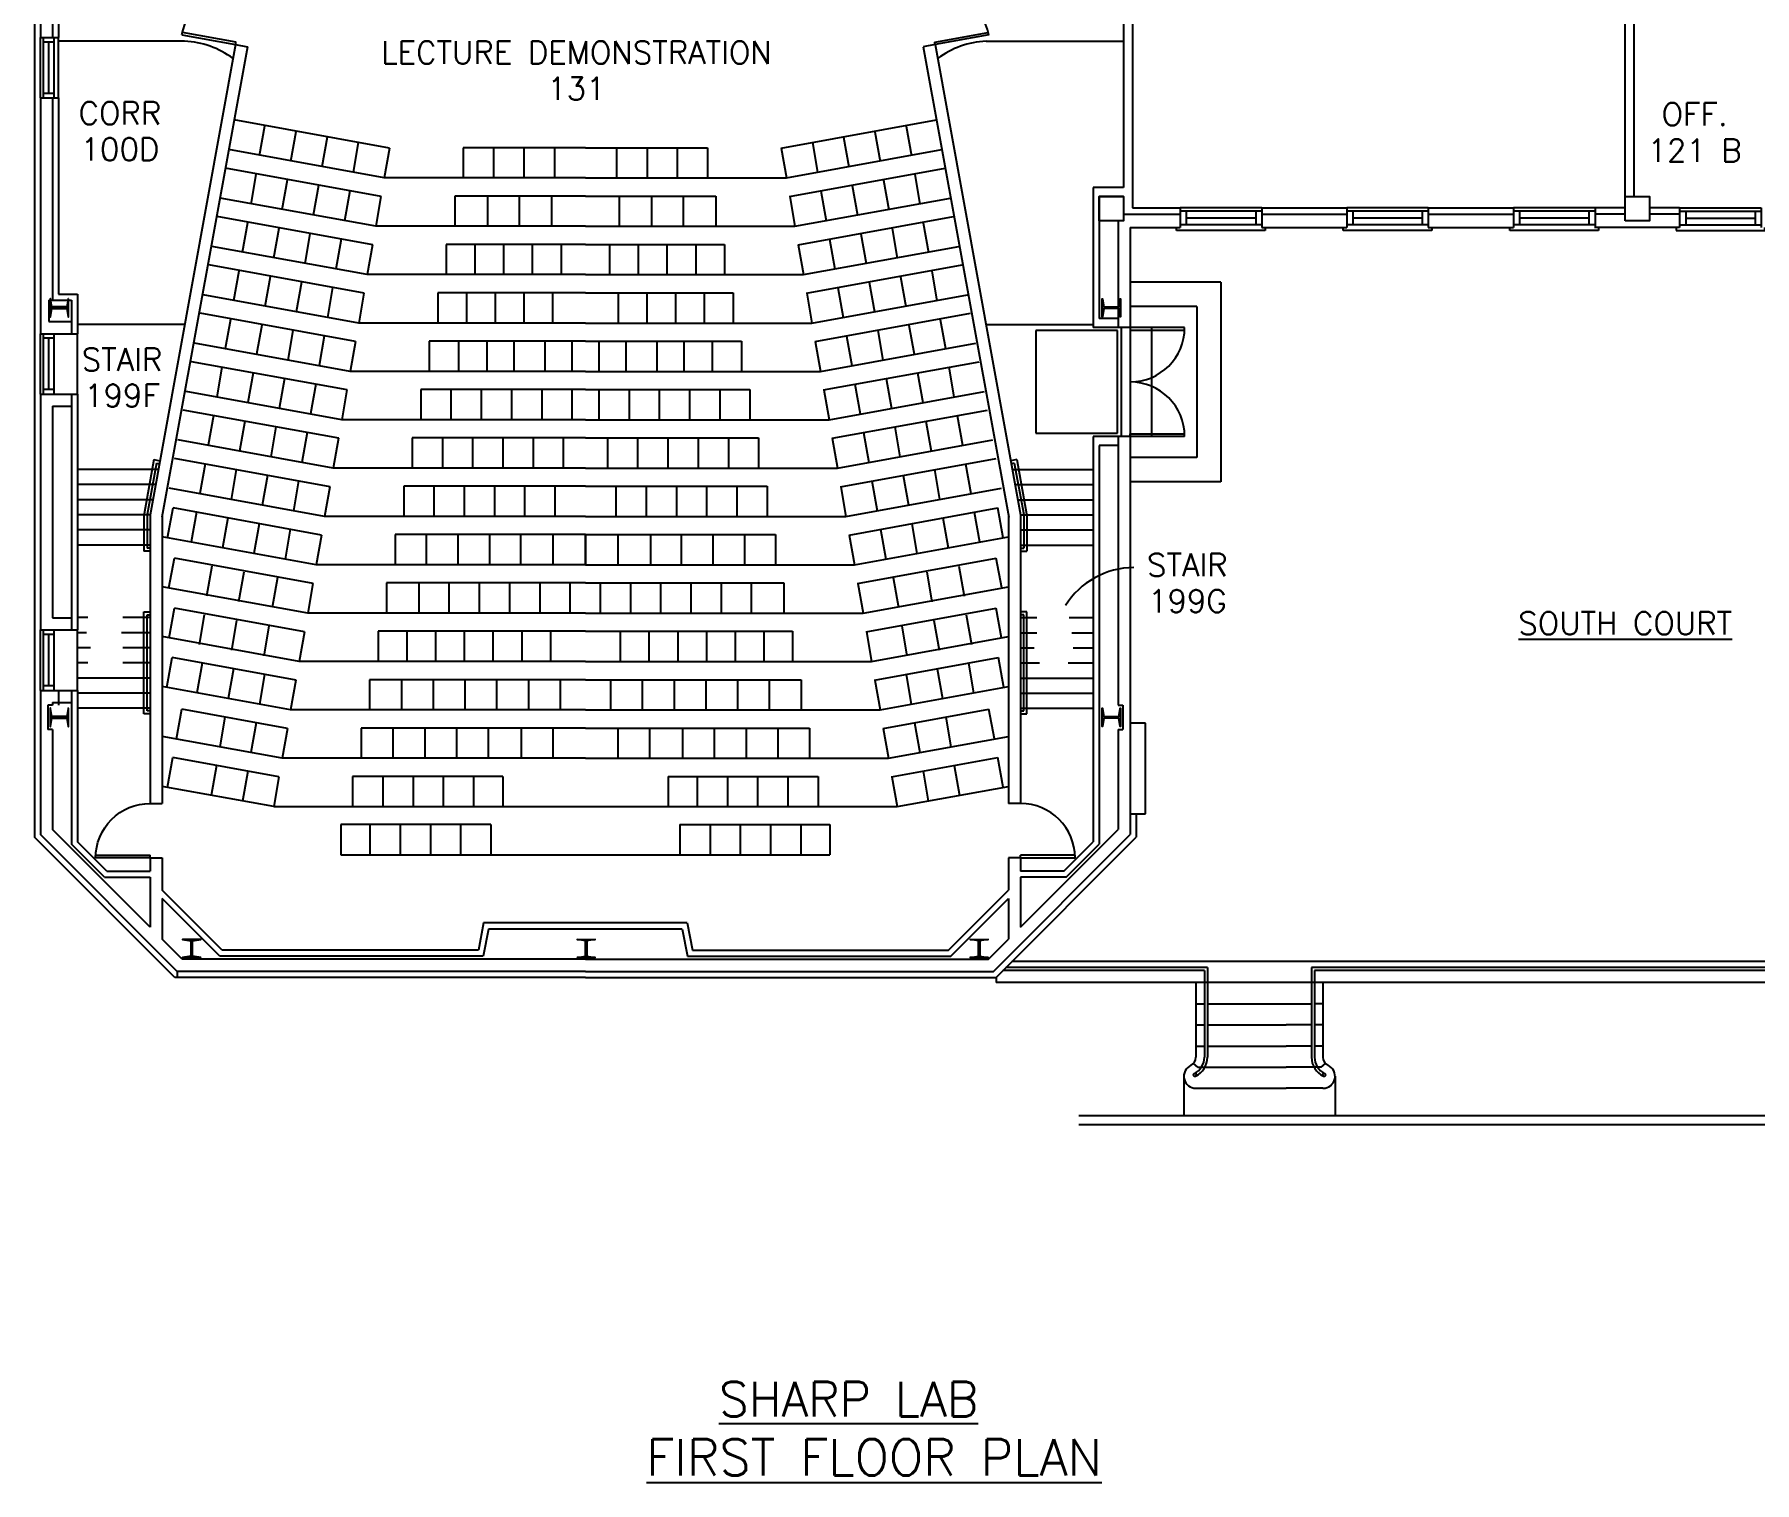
# Model space of a CAD drawing. Extents: x 375 to 2834, y 93 to 2665.
# Drawn here: x 493 to 1631, y 148 to 1106 of the extents above; entities that cross this region are included whole.
import ezdxf
from ezdxf.enums import TextEntityAlignment as Align

# ---------------------------------------------------------------- set-up
doc = ezdxf.new("R2010")
doc.units = 0
doc.header["$LTSCALE"] = 40
doc.header["$MEASUREMENT"] = 0
doc.layers.get('0').update_dxf_attribs({"linetype": 'CONTINUOUS'})
for name, color, linetype in [('A-AREA-IDEN', 3, 'CONTINUOUS'), ('A-DOOR', 7, 'CONTINUOUS'), ('A-FLOR-IDEN', 7, 'CONTINUOUS'), ('A-FLOR-STRS', 7, 'CONTINUOUS'), ('A-GLAZ', 2, 'CONTINUOUS'), ('A-STRS-RAIL', 7, 'CONTINUOUS'), ('A-WALL', 7, 'CONTINUOUS'), ('S-COLS', 3, 'CONTINUOUS')]:
    doc.layers.add(name, color=color, linetype=linetype)
doc.styles.add('SIMPLEX', font='simplex', dxfattribs={"height": 23})

# ---------------------------------------------------------------- blocks, each defined once
blk = doc.blocks.new('Q')
at = {"layer": 'A-STRS-RAIL', "style": 'SIMPLEX'}
for tag, p in [('ROOM', (2.01, 4.02)), ('NUMBER', (2.01, -15.09))]:
    blk.add_attdef(tag, text='', height=12, dxfattribs=at).set_placement(p, align=Align.CENTER)
blk = doc.blocks.new('AD05A', base_point=(203.035, 424.492))
for p, q in [((203.035, 424.492), (203.084, 424.492)), ((203.035, 424.492), (203.035, 423.492)), ((203.084, 423.493), (203.084, 424.492))]:
    blk.add_line(p, q)
blk.add_arc((203.035, 424.492), 1, 270, 0)
blk = doc.blocks.new('AD04A', base_point=(489.664, 570.31))
for p, q in [((488.664, 571.31), (488.664, 570.31)), ((488.713, 570.31), (488.713, 571.309)), ((490.616, 570.31), (490.616, 571.309)), ((490.664, 571.31), (490.664, 570.31)), ((488.664, 570.31), (488.713, 570.31)), ((490.664, 570.31), (490.616, 570.31))]:
    blk.add_line(p, q)
for centre, start, end in [((488.664, 570.31), 0, 90), ((490.664, 570.31), 90, 180)]:
    blk.add_arc(centre, 1, start, end)
blk = doc.blocks.new('WDO')
at = {"layer": 'A-GLAZ'}
for p, q in [((2681.4, 408.1), (2681.4, 462.1)), ((2683.6, 408.1), (2683.6, 462.1)), ((2683.6, 458.1), (2692.6, 458.1)), ((2688.1, 412.1), (2688.1, 458.1)), ((2692.6, 408.1), (2692.6, 462.1)), ((2696.3, 464.4), (2694.4, 464.4)), ((2696.3, 405.8), (2696.3, 464.4)), ((2683.6, 412.1), (2692.6, 412.1)), ((2694.4, 405.8), (2696.3, 405.8))]:
    blk.add_line(p, q, dxfattribs=at)
at = {"layer": 'A-WALL'}
for p, q in [((2681.4, 462.1), (2694.4, 462.1)), ((2681.4, 408.1), (2694.4, 408.1))]:
    blk.add_line(p, q, dxfattribs=at)

msp = doc.modelspace()

# ---------------------------------------------------------------- linework, layer by layer
at = {"layer": 'A-AREA-IDEN'}
msp.add_arc((1221.1, 699.3), 53.8, 90.2629, 147.8256, dxfattribs=at)
at = {"layer": 'A-DOOR'}
for p, q in [((1212.3, 911.9), (1212.3, 839.9)), ((1218.4, 911.9), (1218.4, 839.9)), ((1156, 910), (1156, 842)), ((1210, 910), (1156, 910)), ((1210, 842), (1210, 910)), ((1156, 842), (1210, 842))]:
    msp.add_line(p, q, dxfattribs=at)
at = {"layer": 'A-FLOR-STRS'}
for p, q in [((592.8, 1101.4), (509.4, 1101.4)), ((1123, 1101.4), (1213.9, 1101.4)), ((1278.4, 941.9), (1218.4, 941.9)), ((1278.4, 941.9), (1278.4, 809.9)), ((1262.4, 925.9), (1218.4, 925.9)), ((1262.4, 925.9), (1262.4, 825.9)), ((592.8, 914), (521.9, 914)), ((1123, 914), (1193.9, 914)), ((1232.4, 911.9), (1218.4, 911.9)), ((1232.4, 911.9), (1232.4, 839.9)), ((1232.4, 839.9), (1218.4, 839.9)), ((1262.4, 825.9), (1218.4, 825.9)), ((575.3, 818), (521.9, 818)), ((1140.4, 818), (1193.9, 818)), ((1278.4, 809.9), (1218.4, 809.9)), ((573.5, 808), (521.9, 808)), ((571.7, 798), (521.9, 798)), ((1142.3, 808), (1193.9, 808)), ((1144.1, 798), (1193.9, 798)), ((569.9, 788), (521.9, 788)), ((1145.9, 788), (1193.9, 788)), ((569.9, 778), (521.9, 778)), ((1145.9, 778), (1193.9, 778)), ((569.9, 768), (521.9, 768)), ((1145.9, 768), (1193.9, 768)), ((528.8, 720), (521.9, 720)), ((569.9, 720), (552, 720)), ((1145.9, 720), (1156.6, 720)), ((1178.1, 720), (1193.9, 720)), ((527.9, 710), (521.9, 710)), ((569.9, 710), (551.1, 710)), ((1145.9, 710), (1156.6, 710)), ((1179.8, 710), (1193.9, 710)), ((530.5, 700), (521.9, 700)), ((569.9, 700), (552, 700)), ((1145.9, 700), (1154.9, 700)), ((1180.7, 700), (1193.9, 700)), ((528.8, 690), (521.9, 690)), ((569.9, 690), (552, 690)), ((1145.9, 690), (1158.4, 690)), ((1177.3, 690), (1193.9, 690)), ((569.9, 680), (521.9, 680)), ((1145.9, 680), (1193.9, 680)), ((569.9, 670), (521.9, 670)), ((1145.9, 670), (1193.9, 670)), ((569.9, 660), (521.9, 660)), ((1145.9, 660), (1193.9, 660)), ((1261.9, 478.5), (1261.9, 429.1)), ((1345.9, 478.5), (1345.9, 429.1)), ((1261.9, 464.5), (1267.5, 464.5)), ((1345.9, 464.5), (1340.3, 464.5)), ((1261.9, 450.5), (1267.5, 450.5)), ((1345.9, 450.5), (1340.3, 450.5)), ((1261.9, 436.5), (1267.5, 436.5)), ((1269.5, 436.5), (1321.5, 436.5)), ((1338.3, 436.5), (1321.5, 436.5)), ((1345.9, 436.5), (1340.3, 436.5)), ((1263.1, 422.5), (1260.3, 425)), ((1263.1, 422.5), (1321.5, 422.5)), ((1263.1, 422.5), (1265.5, 422.5)), ((1344.7, 422.5), (1321.5, 422.5)), ((1344.7, 422.5), (1342.3, 422.5)), ((1344.7, 422.5), (1347.5, 425)), ((1261.9, 408.5), (1321.5, 408.5)), ((1345.9, 408.5), (1321.5, 408.5))]:
    msp.add_line(p, q, dxfattribs=at)
for centre, radius, start, end in [((590, 1042.7), 58.7, 53.6337, 87.2675), ((1125.8, 1042.7), 58.7, 92.7325, 126.3663), ((1261.9, 416.5), 8, 115.3769, 270), ((1255.9, 429.1), 6, 295.3769, 360), ((1351.9, 429.1), 6, 180, 244.6231), ((1345.9, 416.5), 8, 270, 64.6231)]:
    msp.add_arc(centre, radius, start, end, dxfattribs=at)
at = {"layer": 'A-GLAZ'}
for p, q in [((497.4, 1063.8), (497.4, 1103.8)), ((499.4, 1063.8), (499.4, 1103.8)), ((506.4, 1100.8), (499.4, 1100.8)), ((502.9, 1066.8), (502.9, 1100.8)), ((506.4, 1063.8), (506.4, 1103.8)), ((509.4, 1063.8), (509.4, 1103.8)), ((506.4, 1066.8), (499.4, 1066.8)), ((497.4, 867.8), (497.4, 907.8)), ((499.4, 867.8), (499.4, 907.8)), ((506.4, 904.8), (499.4, 904.8)), ((502.9, 870.8), (502.9, 904.8)), ((506.4, 867.8), (506.4, 907.8)), ((521.9, 867.8), (521.9, 907.8)), ((506.4, 870.8), (499.4, 870.8)), ((497.4, 671.8), (497.4, 711.8)), ((499.4, 671.8), (499.4, 711.8)), ((506.4, 708.8), (499.4, 708.8)), ((502.9, 674.8), (502.9, 708.8)), ((506.4, 671.8), (506.4, 711.8)), ((521.9, 671.8), (521.9, 711.8)), ((506.4, 674.8), (499.4, 674.8))]:
    msp.add_line(p, q, dxfattribs=at)
at = {"layer": 'A-STRS-RAIL'}
for p, q in [((572.5, 824.5), (566, 788.7)), ((574.1, 822.2), (567.9, 788.3)), ((572.5, 824.5), (576.4, 823.8)), ((574.1, 822.2), (576, 821.8)), ((1143.3, 824.5), (1139.4, 823.8)), ((1141.7, 822.2), (1139.7, 821.8)), ((1141.7, 822.2), (1147.9, 788.3)), ((1143.3, 824.5), (1149.8, 788.7)), ((565.9, 788), (565.9, 763.9)), ((567.9, 788), (567.9, 765.9)), ((1147.9, 788), (1147.9, 765.9)), ((1149.9, 788), (1149.9, 763.9)), ((569.9, 763.9), (565.9, 763.9)), ((569.9, 765.9), (567.9, 765.9)), ((1145.9, 765.9), (1147.9, 765.9)), ((1145.9, 763.9), (1149.9, 763.9)), ((565.9, 656.2), (565.9, 723.7)), ((565.9, 723.7), (569.9, 723.7)), ((565.9, 658.2), (565.9, 721.7)), ((567.9, 658.2), (567.9, 721.7)), ((567.9, 721.7), (569.9, 721.7)), ((1149.9, 723.7), (1145.9, 723.7)), ((1147.9, 721.7), (1145.9, 721.7)), ((1147.9, 658.2), (1147.9, 721.7)), ((1149.9, 656.2), (1149.9, 723.7)), ((1149.9, 658.2), (1149.9, 721.7)), ((569.9, 656.2), (565.9, 656.2)), ((569.9, 658.2), (567.9, 658.2)), ((1145.9, 658.2), (1147.9, 658.2)), ((1145.9, 656.2), (1149.9, 656.2)), ((1267.5, 486.5), (1267.5, 429.1)), ((1269.5, 488.5), (1269.5, 429.1)), ((1338.3, 488.5), (1338.3, 429.1)), ((1340.3, 486.5), (1340.3, 429.1))]:
    msp.add_line(p, q, dxfattribs=at)
for centre in [(1261.1, 417.4), (1346.7, 417.4)]:
    msp.add_circle(centre, 1, dxfattribs=at)
for centre, radius, start, end in [((1255.5, 429.1), 12, 295.3769, 360), ((1255.5, 429.1), 14, 295.3769, 360), ((1352.3, 429.1), 14, 180, 244.6231), ((1352.3, 429.1), 12, 180, 244.6231)]:
    msp.add_arc(centre, radius, start, end, dxfattribs=at)
at = {"layer": 'A-WALL'}
for p, q in [((1213.9, 1365), (1213.9, 1004.5)), ((1219.9, 1341), (1219.9, 991)), ((1545.9, 998.5), (1545.9, 1227)), ((1551.9, 998.5), (1551.9, 1180)), ((497.4, 1103.8), (509.4, 1103.8)), ((626.5, 1099.1), (569.9, 788)), ((634.3, 1097.7), (577.8, 786.5)), ((626.5, 1099.1), (634.3, 1097.7)), ((1089.3, 1099.1), (1081.4, 1097.7)), ((1081.4, 1097.7), (1138, 786.5)), ((1089.3, 1099.1), (1145.9, 788)), ((497.4, 1063.8), (509.4, 1063.8)), ((1213.9, 1004.5), (1193.9, 1004.5)), ((1213.9, 998.5), (1197.9, 998.5)), ((1213.9, 998.5), (1213.9, 987)), ((509.4, 934), (521.9, 934)), ((502.9, 930), (517.9, 930)), ((502.9, 915.8), (517.9, 915.8)), ((1218.4, 911.9), (1193.9, 911.9)), ((1210.4, 917.9), (1197.9, 917.9)), ((497.4, 907.8), (521.9, 907.8)), ((497.4, 867.8), (521.9, 867.8)), ((505.4, 859.8), (517.9, 859.8)), ((1218.4, 839.9), (1193.9, 839.9)), ((1210.4, 833.9), (1197.9, 833.9)), ((505.4, 719.8), (517.9, 719.8)), ((497.4, 711.8), (521.9, 711.8)), ((497.4, 671.8), (521.9, 671.8)), ((505.4, 662), (502.2, 662)), ((502.2, 662), (502.2, 646)), ((505.4, 663.8), (517.9, 663.8)), ((1210.4, 662), (1213.5, 662)), ((1213.5, 662), (1213.5, 646)), ((1228.4, 650.2), (1218.4, 650.2)), ((1228.4, 590.2), (1228.4, 650.2)), ((505.4, 646), (502.2, 646)), ((1210.4, 646), (1213.5, 646)), ((569.9, 597), (577.9, 597)), ((1145.9, 597), (1137.9, 597)), ((1218.4, 590.2), (1228.4, 590.2)), ((587.9, 485.9), (497.4, 576.4)), ((569.9, 515.2), (505.4, 579.7)), ((539.7, 548.2), (517.9, 570)), ((541.4, 552.2), (521.9, 571.7)), ((1127.9, 485.9), (1218.4, 576.4)), ((1145.9, 515.2), (1210.4, 579.7)), ((1174.4, 552.2), (1193.9, 571.7)), ((1176.1, 548.2), (1197.9, 570)), ((569.9, 561), (577.9, 561)), ((1145.9, 561), (1137.9, 561)), ((539.7, 548.2), (569.9, 548.2)), ((541.4, 552.2), (569.9, 552.2)), ((1174.4, 552.2), (1145.9, 552.2)), ((1176.1, 548.2), (1145.9, 548.2)), ((617.6, 499.9), (577.9, 539.6)), ((1098.2, 499.9), (1137.9, 539.6)), ((616, 495.9), (577.9, 534)), ((1099.8, 495.9), (1137.9, 534)), ((790.5, 517.9), (787.1, 499.9)), ((793.8, 513.9), (790.4, 495.9)), ((925.2, 517.9), (790.5, 517.9)), ((921.9, 513.9), (793.8, 513.9)), ((921.9, 513.9), (925.4, 495.9)), ((925.2, 517.9), (928.7, 499.9)), ((591.2, 493.9), (577.9, 507.2)), ((1124.6, 493.9), (1137.9, 507.2)), ((587.9, 485.9), (587.9, 482.5)), ((1129.6, 481.9), (1129.6, 478.5)), ((1687.4, 478.5), (1129.6, 478.5)), ((1267.5, 486.5), (1134.1, 486.5)), ((1269.5, 488.5), (1136.1, 488.5)), ((1779.1, 488.5), (1338.3, 488.5)), ((1779.1, 486.5), (1340.3, 486.5)), ((1269.5, 464.5), (1338.3, 464.5)), ((1269.5, 450.5), (1321.5, 450.5)), ((1338.3, 450.5), (1321.5, 450.5)), ((1253.9, 416.5), (1253.9, 390.4)), ((1353.9, 416.5), (1353.9, 390.4)), ((1687.4, 390.4), (1184.5, 390.4)), ((1701.4, 384.4), (1184.5, 384.4))]:
    msp.add_line(p, q, dxfattribs=at)
at = {"layer": 'A-WALL', "color": 4}
for p, q in [((493.4, 1184), (493.4, 574.7)), ((728.4, 1030.6), (625.5, 1049.3)), ((987.4, 1030.6), (1090.2, 1049.3)), ((645.6, 1045.2), (642.1, 1025.5)), ((666.3, 1041.5), (662.8, 1021.8)), ((687, 1037.9), (683.5, 1018.2)), ((1028.8, 1037.9), (1032.3, 1018.2)), ((1049.5, 1041.5), (1053, 1021.8)), ((1070.2, 1045.2), (1073.7, 1025.5)), ((724.9, 1010.9), (622, 1029.6)), ((707.6, 1034.3), (704.2, 1014.6)), ((728.3, 1030.6), (724.9, 1010.9)), ((857.9, 1030.9), (777.1, 1030.9)), ((777.1, 1030.9), (777.1, 1010.9)), ((797.1, 1030.9), (797.1, 1010.9)), ((817.1, 1030.9), (817.1, 1010.9)), ((837.4, 1030.9), (837.4, 1010.9)), ((857.9, 1030.9), (938.7, 1030.9)), ((878.4, 1030.9), (878.4, 1010.9)), ((898.7, 1030.9), (898.7, 1010.9)), ((918.7, 1030.9), (918.7, 1010.9)), ((938.7, 1030.9), (938.7, 1010.9)), ((987.5, 1030.6), (990.9, 1010.9)), ((990.9, 1010.9), (1093.8, 1029.6)), ((1008.1, 1034.3), (1011.6, 1014.6)), ((722.8, 998.6), (619.9, 1017.3)), ((640, 1013.2), (636.5, 993.5)), ((993, 998.6), (1095.9, 1017.3)), ((1075.8, 1013.2), (1079.3, 993.5)), ((660.6, 1009.5), (657.2, 989.8)), ((681.3, 1005.9), (677.9, 986.2)), ((702, 1002.3), (698.5, 982.6)), ((857.9, 1010.9), (724.9, 1010.9)), ((857.9, 1010.9), (990.9, 1010.9)), ((1013.8, 1002.3), (1017.2, 982.6)), ((1034.5, 1005.9), (1037.9, 986.2)), ((1055.1, 1009.5), (1058.6, 989.8)), ((719.2, 978.9), (616.3, 997.6)), ((722.7, 998.6), (719.2, 978.9)), ((857.9, 998.9), (771.5, 998.9)), ((771.5, 998.9), (771.5, 978.9)), ((793.2, 998.9), (793.2, 978.9)), ((814.1, 998.9), (814.1, 978.9)), ((835.6, 998.9), (835.6, 978.9)), ((857.9, 998.9), (944.3, 998.9)), ((880.2, 998.9), (880.2, 978.9)), ((901.7, 998.9), (901.7, 978.9)), ((922.6, 998.9), (922.6, 978.9)), ((944.3, 998.9), (944.3, 978.9)), ((993.1, 998.6), (996.6, 978.9)), ((996.6, 978.9), (1099.4, 997.6)), ((717.2, 966.6), (614.3, 985.3)), ((634.3, 981.2), (630.9, 961.5)), ((857.9, 978.9), (719.2, 978.9)), ((857.9, 978.9), (996.6, 978.9)), ((998.6, 966.6), (1101.5, 985.3)), ((1081.5, 981.2), (1084.9, 961.5)), ((655, 977.5), (651.5, 957.8)), ((675.7, 973.9), (672.2, 954.2)), ((696.4, 970.3), (692.9, 950.6)), ((1019.4, 970.3), (1022.9, 950.6)), ((1040.1, 973.9), (1043.6, 954.2)), ((1060.8, 977.5), (1064.2, 957.8)), ((713.6, 946.9), (610.7, 965.6)), ((717.1, 966.6), (713.6, 946.9)), ((765.8, 966.9), (765.8, 946.9)), ((857.9, 966.9), (765.8, 966.9)), ((784.8, 966.9), (784.8, 946.9)), ((803.8, 966.9), (803.8, 946.9)), ((822.8, 966.9), (822.8, 946.9)), ((841.8, 966.9), (841.8, 946.9)), ((857.9, 966.9), (949.9, 966.9)), ((873.9, 966.9), (873.9, 946.9)), ((892.9, 966.9), (892.9, 946.9)), ((911.9, 966.9), (911.9, 946.9)), ((930.9, 966.9), (930.9, 946.9)), ((949.9, 966.9), (949.9, 946.9)), ((998.7, 966.6), (1002.2, 946.9)), ((1002.2, 946.9), (1105.1, 965.6)), ((711.5, 934.6), (608.7, 953.3)), ((628.7, 949.2), (625.2, 929.5)), ((649.4, 945.5), (645.9, 925.8)), ((857.9, 946.9), (713.6, 946.9)), ((857.9, 946.9), (1002.2, 946.9)), ((1004.2, 934.6), (1107.1, 953.3)), ((1066.4, 945.5), (1069.9, 925.8)), ((1087.1, 949.2), (1090.5, 929.5)), ((708, 914.9), (605.1, 933.6)), ((670.1, 941.9), (666.6, 922.2)), ((690.7, 938.3), (687.3, 918.6)), ((711.4, 934.6), (708, 914.9)), ((857.9, 934.9), (760.2, 934.9)), ((760.2, 934.9), (760.2, 914.9)), ((779.2, 934.9), (779.2, 914.9)), ((798.2, 934.9), (798.2, 914.9)), ((817.2, 934.9), (817.2, 914.9)), ((836.2, 934.9), (836.2, 914.9)), ((857.9, 934.9), (955.6, 934.9)), ((879.6, 934.9), (879.6, 914.9)), ((898.6, 934.9), (898.6, 914.9)), ((917.6, 934.9), (917.6, 914.9)), ((936.6, 934.9), (936.6, 914.9)), ((955.6, 934.9), (955.6, 914.9)), ((1004.4, 934.6), (1007.8, 914.9)), ((1007.8, 914.9), (1110.7, 933.6)), ((1025, 938.3), (1028.5, 918.6)), ((1045.7, 941.9), (1049.2, 922.2)), ((705.9, 902.6), (603, 921.3)), ((623.1, 917.2), (619.7, 898)), ((643.8, 913.5), (640.3, 894.2)), ((857.9, 914.9), (708, 914.9)), ((857.9, 914.9), (1007.8, 914.9)), ((1009.9, 902.6), (1112.8, 921.3)), ((1072, 913.5), (1075.4, 894.2)), ((1092.7, 917.2), (1096.1, 898)), ((702.3, 882.9), (599.4, 901.6)), ((664.4, 909.9), (661, 890.4)), ((685.1, 906.3), (681.7, 886.7)), ((705.8, 902.6), (702.3, 882.9)), ((857.9, 902.9), (754.6, 902.9)), ((754.6, 902.9), (754.6, 882.9)), ((774, 902.9), (774, 882.9)), ((792.7, 902.9), (792.7, 882.9)), ((810.6, 902.9), (810.6, 882.9)), ((831.1, 902.9), (831.1, 882.9)), ((849, 902.9), (849, 882.9)), ((857.9, 902.9), (961.2, 902.9)), ((866.8, 902.9), (866.8, 882.9)), ((884.7, 902.9), (884.7, 882.9)), ((905.2, 902.9), (905.2, 882.9)), ((923.1, 902.9), (923.1, 882.9)), ((941.7, 902.9), (941.7, 882.9)), ((961.2, 902.9), (961.2, 882.9)), ((1010, 902.6), (1013.4, 882.9)), ((1013.4, 882.9), (1116.3, 901.6)), ((1030.7, 906.3), (1034.1, 886.7)), ((1051.3, 909.9), (1054.8, 890.4)), ((700.3, 870.6), (597.4, 889.3)), ((1015.5, 870.6), (1118.4, 889.3)), ((617.5, 885.7), (614.1, 866)), ((638.2, 881.9), (634.7, 862.2)), ((658.8, 878.1), (655.4, 858.4)), ((857.9, 882.9), (702.3, 882.9)), ((857.9, 882.9), (1013.4, 882.9)), ((1056.9, 878.1), (1060.4, 858.4)), ((1077.6, 881.9), (1081.1, 862.2)), ((1098.3, 885.7), (1101.7, 866)), ((696.7, 850.9), (593.8, 869.6)), ((679.5, 874.4), (676, 854.7)), ((700.2, 870.6), (696.7, 850.9)), ((857.9, 870.9), (749, 870.9)), ((749, 870.9), (749, 850.9)), ((769, 870.9), (769, 850.9)), ((789, 870.9), (789, 850.9)), ((809, 870.9), (809, 850.9)), ((829, 870.9), (829, 850.9)), ((849, 870.9), (849, 850.9)), ((857.9, 870.9), (966.8, 870.9)), ((866.8, 870.9), (866.8, 850.9)), ((886.8, 870.9), (886.8, 850.9)), ((906.8, 870.9), (906.8, 850.9)), ((926.8, 870.9), (926.8, 850.9)), ((946.8, 870.9), (946.8, 850.9)), ((966.8, 870.9), (966.8, 850.9)), ((1015.6, 870.6), (1019.1, 850.9)), ((1019.1, 850.9), (1122, 869.6)), ((1036.3, 874.4), (1039.7, 854.7)), ((694.7, 838.6), (591.8, 857.3)), ((611.9, 853.7), (608.4, 834)), ((1021.1, 838.6), (1124, 857.3)), ((1103.9, 853.7), (1107.4, 834)), ((632.6, 849.9), (629.1, 830.2)), ((653.2, 846.1), (649.8, 826.4)), ((673.9, 842.4), (670.4, 822.7)), ((857.9, 850.9), (696.7, 850.9)), ((857.9, 850.9), (1019.1, 850.9)), ((1041.9, 842.4), (1045.4, 822.7)), ((1062.6, 846.1), (1066, 826.4)), ((1083.2, 849.9), (1086.7, 830.2)), ((691.1, 818.9), (588.2, 837.6)), ((694.5, 838.6), (691.1, 818.9)), ((857.9, 838.9), (743.3, 838.9)), ((743.3, 838.9), (743.3, 818.9)), ((763.3, 838.9), (763.3, 818.9)), ((783.3, 838.9), (783.3, 818.9)), ((803.3, 838.9), (803.3, 818.9)), ((823.3, 838.9), (823.3, 818.9)), ((843.3, 838.9), (843.3, 818.9)), ((857.9, 838.9), (972.5, 838.9)), ((872.5, 838.9), (872.5, 818.9)), ((892.5, 838.9), (892.5, 818.9)), ((912.5, 838.9), (912.5, 818.9)), ((932.5, 838.9), (932.5, 818.9)), ((952.5, 838.9), (952.5, 818.9)), ((972.5, 838.9), (972.5, 818.9)), ((1021.2, 838.6), (1024.7, 818.9)), ((1024.7, 818.9), (1127.6, 837.6)), ((689, 806.6), (586.1, 825.3)), ((606.3, 821.7), (602.8, 802)), ((1026.8, 806.6), (1129.6, 825.3)), ((1109.5, 821.7), (1113, 802)), ((626.9, 817.9), (623.5, 798.2)), ((647.6, 814.1), (644.1, 794.4)), ((668.2, 810.4), (664.8, 790.7)), ((857.9, 818.9), (691.1, 818.9)), ((857.9, 818.9), (1024.7, 818.9)), ((1047.5, 810.4), (1051, 790.7)), ((1068.2, 814.1), (1071.7, 794.4)), ((1088.9, 817.9), (1092.3, 798.2)), ((685.4, 786.9), (582.6, 805.6)), ((688.9, 806.6), (685.4, 786.9)), ((857.9, 806.9), (737.7, 806.9)), ((737.7, 806.9), (737.7, 786.9)), ((757.7, 806.9), (757.7, 786.9)), ((777.7, 806.9), (777.7, 786.9)), ((797.7, 806.9), (797.7, 786.9)), ((817.7, 806.9), (817.7, 786.9)), ((837.7, 806.9), (837.7, 786.9)), ((857.9, 806.9), (978.1, 806.9)), ((878.1, 806.9), (878.1, 786.9)), ((898.1, 806.9), (898.1, 786.9)), ((918.1, 806.9), (918.1, 786.9)), ((938.1, 806.9), (938.1, 786.9)), ((958.1, 806.9), (958.1, 786.9)), ((978.1, 806.9), (978.1, 786.9)), ((1026.9, 806.6), (1030.3, 786.9)), ((1030.3, 786.9), (1133.2, 805.6)), ((581.5, 772.8), (585.1, 792.5)), ((683.4, 774.6), (585.1, 792.5)), ((600.6, 789.7), (597.2, 770)), ((621.3, 785.9), (617.8, 766.2)), ((857.9, 786.9), (685.4, 786.9)), ((857.9, 786.9), (1030.3, 786.9)), ((1032.4, 774.6), (1130.7, 792.5)), ((1094.5, 785.9), (1098, 766.2)), ((1115.1, 789.7), (1118.6, 770)), ((1134.3, 772.8), (1130.7, 792.5)), ((642, 782.1), (638.5, 762.4)), ((662.6, 778.4), (659.2, 758.7)), ((683.3, 774.6), (679.8, 754.9)), ((857.9, 774.9), (732.1, 774.9)), ((732.1, 774.9), (732.1, 754.9)), ((752.6, 774.9), (752.6, 754.9)), ((773.6, 774.9), (773.6, 754.9)), ((794.4, 774.9), (794.4, 754.9)), ((814.9, 774.9), (814.9, 754.9)), ((836.4, 774.9), (836.4, 754.9)), ((857.7, 774.9), (857.7, 754.9)), ((857.9, 774.9), (983.7, 774.9)), ((858.1, 774.9), (858.1, 754.9)), ((879.4, 774.9), (879.4, 754.9)), ((900.9, 774.9), (900.9, 754.9)), ((921.4, 774.9), (921.4, 754.9)), ((942.2, 774.9), (942.2, 754.9)), ((963.2, 774.9), (963.2, 754.9)), ((983.7, 774.9), (983.7, 754.9)), ((1032.5, 774.6), (1036, 754.9)), ((1053.2, 778.4), (1056.6, 758.7)), ((1073.8, 782.1), (1077.3, 762.4)), ((679.8, 754.9), (577.9, 773.5)), ((1036, 754.9), (1137.9, 773.5)), ((582.4, 739.6), (586, 759.3)), ((677.8, 742.6), (586, 759.3)), ((610.7, 753.9), (607.3, 734.2)), ((857.9, 754.9), (679.8, 754.9)), ((857.9, 754.9), (1036, 754.9)), ((1038, 742.6), (1129.8, 759.3)), ((1105.1, 753.9), (1108.5, 734.2)), ((1133.4, 739.6), (1129.8, 759.3)), ((674.2, 722.9), (577.9, 740.4)), ((632, 750.1), (628.5, 730.4)), ((654.2, 746.4), (650.7, 726.7)), ((677.7, 742.6), (674.2, 722.9)), ((857.9, 742.9), (726.4, 742.9)), ((726.4, 742.9), (726.4, 722.9)), ((747.9, 722.9), (747.9, 742.9)), ((767.9, 722.9), (767.9, 742.9)), ((787.9, 722.9), (787.9, 742.9)), ((807.9, 722.9), (807.9, 742.9)), ((827.9, 722.9), (827.9, 742.9)), ((847.9, 722.9), (847.9, 742.9)), ((857.9, 742.9), (989.3, 742.9)), ((867.9, 722.9), (867.9, 742.9)), ((887.9, 722.9), (887.9, 742.9)), ((907.9, 722.9), (907.9, 742.9)), ((927.9, 722.9), (927.9, 742.9)), ((947.9, 722.9), (947.9, 742.9)), ((967.9, 722.9), (967.9, 742.9)), ((989.3, 742.9), (989.3, 722.9)), ((1038.1, 742.6), (1041.6, 722.9)), ((1041.6, 722.9), (1137.9, 740.4)), ((1061.6, 746.4), (1065.1, 726.7)), ((1083.8, 750.1), (1087.2, 730.4)), ((582.5, 706.6), (586, 726.3)), ((672.1, 710.6), (586, 726.3)), ((605.8, 721.9), (602.4, 702.2)), ((627.2, 718.1), (623.8, 698.4)), ((857.9, 722.9), (674.2, 722.9)), ((857.9, 722.9), (1041.6, 722.9)), ((1043.6, 710.6), (1129.7, 726.3)), ((1088.5, 718.1), (1092, 698.4)), ((1109.9, 721.9), (1113.4, 702.2)), ((1133.3, 706.6), (1129.7, 726.3)), ((668.6, 690.9), (577.9, 707.4)), ((648.5, 714.4), (645.1, 694.7)), ((672, 710.6), (668.6, 690.9)), ((857.9, 710.9), (720.8, 710.9)), ((720.8, 710.9), (720.8, 690.9)), ((739.8, 710.9), (739.8, 690.9)), ((758.8, 710.9), (758.8, 690.9)), ((777.8, 710.9), (777.8, 690.9)), ((796.8, 710.9), (796.8, 690.9)), ((815.8, 710.9), (815.8, 690.9)), ((834.8, 710.9), (834.8, 690.9)), ((857.9, 710.9), (995, 710.9)), ((881, 710.9), (881, 690.9)), ((900, 710.9), (900, 690.9)), ((919, 710.9), (919, 690.9)), ((938, 710.9), (938, 690.9)), ((957, 710.9), (957, 690.9)), ((976, 710.9), (976, 690.9)), ((995, 710.9), (995, 690.9)), ((1043.8, 710.6), (1047.2, 690.9)), ((1047.2, 690.9), (1137.9, 707.4)), ((1067.3, 714.4), (1070.7, 694.7)), ((581, 673.8), (584.6, 693.5)), ((666.5, 678.6), (584.6, 693.5)), ((604.4, 689.9), (600.9, 670.2)), ((625.1, 686.1), (621.6, 666.4)), ((857.9, 690.9), (668.6, 690.9)), ((857.9, 690.9), (1047.2, 690.9)), ((1049.3, 678.6), (1131.2, 693.5)), ((1090.7, 686.1), (1094.2, 666.4)), ((1111.4, 689.9), (1114.8, 670.2)), ((1134.8, 673.8), (1131.2, 693.5)), ((662.9, 658.9), (577.9, 674.4)), ((645.7, 682.4), (642.3, 662.7)), ((666.4, 678.6), (662.9, 658.9)), ((857.9, 678.9), (715.2, 678.9)), ((715.2, 678.9), (715.2, 658.9)), ((736.2, 678.9), (736.2, 658.9)), ((757.2, 678.9), (757.2, 658.9)), ((778.2, 678.9), (778.2, 658.9)), ((799.2, 678.9), (799.2, 658.9)), ((820.2, 678.9), (820.2, 658.9)), ((841.2, 678.9), (841.2, 658.9)), ((857.9, 678.9), (1000.6, 678.9)), ((874.6, 678.9), (874.6, 658.9)), ((895.6, 678.9), (895.6, 658.9)), ((916.6, 678.9), (916.6, 658.9)), ((937.6, 678.9), (937.6, 658.9)), ((958.6, 678.9), (958.6, 658.9)), ((979.6, 678.9), (979.6, 658.9)), ((1000.6, 678.9), (1000.6, 658.9)), ((1049.4, 678.6), (1052.9, 658.9)), ((1052.9, 658.9), (1137.9, 674.4)), ((1070.1, 682.4), (1073.5, 662.7)), ((587.3, 639.7), (590.9, 659.3)), ((660.9, 646.6), (590.9, 659.3)), ((619.4, 654.1), (616, 634.4)), ((640.1, 650.4), (636.6, 630.7)), ((857.9, 658.9), (662.9, 658.9)), ((857.9, 658.9), (1052.9, 658.9)), ((1054.9, 646.6), (1124.9, 659.3)), ((1075.7, 650.4), (1079.1, 630.7)), ((1096.3, 654.1), (1099.8, 634.4)), ((1128.5, 639.7), (1124.9, 659.3)), ((657.3, 626.9), (577.9, 641.4)), ((660.8, 646.6), (657.3, 626.9)), ((857.9, 646.9), (709.6, 646.9)), ((709.6, 646.9), (709.6, 626.9)), ((730.6, 646.9), (730.6, 626.9)), ((751.6, 646.9), (751.6, 626.9)), ((772.6, 646.9), (772.6, 626.9)), ((793.6, 646.9), (793.6, 626.9)), ((815.4, 646.9), (815.4, 626.9)), ((836.4, 646.9), (836.4, 626.9)), ((857.9, 646.9), (1006.2, 646.9)), ((879.4, 646.9), (879.4, 626.9)), ((900.4, 646.9), (900.4, 626.9)), ((922.2, 646.9), (922.2, 626.9)), ((943.2, 646.9), (943.2, 626.9)), ((964.2, 646.9), (964.2, 626.9)), ((985.2, 646.9), (985.2, 626.9)), ((1006.2, 646.9), (1006.2, 626.9)), ((1055, 646.6), (1058.5, 626.9)), ((1058.5, 626.9), (1137.9, 641.4)), ((581.5, 607.7), (585, 627.4)), ((655.2, 614.6), (585, 627.4)), ((857.9, 626.9), (657.3, 626.9)), ((857.9, 626.9), (1058.5, 626.9)), ((1060.5, 614.6), (1130.7, 627.4)), ((1134.3, 607.7), (1130.7, 627.4)), ((613.8, 622.1), (610.3, 602.2)), ((634.5, 618.4), (631, 598.6)), ((655.1, 614.6), (651.7, 594.9)), ((803.2, 614.9), (703.9, 614.9)), ((703.9, 614.9), (703.9, 594.9)), ((723.9, 614.9), (723.9, 594.9)), ((743.9, 614.9), (743.9, 594.9)), ((763.9, 614.9), (763.9, 594.9)), ((783.9, 614.9), (783.9, 594.9)), ((803.2, 614.9), (803.2, 594.9)), ((912.6, 614.9), (1011.9, 614.9)), ((912.6, 614.9), (912.6, 594.9)), ((931.9, 614.9), (931.9, 594.9)), ((951.9, 614.9), (951.9, 594.9)), ((971.9, 614.9), (971.9, 594.9)), ((991.9, 614.9), (991.9, 594.9)), ((1011.9, 614.9), (1011.9, 594.9)), ((1060.6, 614.6), (1064.1, 594.9)), ((1081.3, 618.4), (1084.8, 598.6)), ((1102, 622.1), (1105.5, 602.2)), ((651.7, 594.9), (577.9, 608.3)), ((1064.1, 594.9), (1137.9, 608.3)), ((651.7, 594.9), (1064.1, 594.9)), ((795.4, 583.1), (696.1, 583.1)), ((696.1, 583.1), (696.1, 563.1)), ((715.4, 583.1), (715.4, 563.1)), ((735.4, 583.1), (735.4, 563.1)), ((755.4, 583.1), (755.4, 563.1)), ((775.4, 583.1), (775.4, 563.1)), ((795.4, 583.1), (795.4, 563.1)), ((920.4, 583.1), (1019.6, 583.1)), ((920.4, 583.1), (920.4, 563.1)), ((940.4, 583.1), (940.4, 563.1)), ((960.4, 583.1), (960.4, 563.1)), ((980.4, 583.1), (980.4, 563.1)), ((1000.4, 583.1), (1000.4, 563.1)), ((1019.6, 583.1), (1019.6, 563.1)), ((1222.4, 590.2), (1222.4, 574.7)), ((586.2, 481.9), (493.4, 574.7)), ((1129.6, 481.9), (1222.4, 574.7)), ((696.1, 563.1), (1019.6, 563.1)), ((1701.4, 492.5), (1140.1, 492.5)), ((857.9, 481.9), (586.2, 481.9)), ((857.9, 481.9), (1129.6, 481.9))]:
    msp.add_line(p, q, dxfattribs=at)
at = {"layer": 'A-WALL', "color": 7}
for p, q in [((497.4, 1188), (497.4, 1103.8)), ((505.4, 1190), (505.4, 1103.8)), ((509.4, 1190), (509.4, 1103.8)), ((497.4, 1063.8), (497.4, 907.8)), ((505.4, 1063.8), (505.4, 930)), ((509.4, 1063.8), (509.4, 934)), ((1193.9, 1004.5), (1193.9, 911.9)), ((1197.9, 998.5), (1197.9, 917.9)), ((1219.9, 991), (1251.4, 991)), ((1305.4, 991), (1361.6, 991)), ((1415.6, 991), (1471.9, 991)), ((1545.9, 991), (1525.6, 991)), ((1581.9, 991), (1561.9, 991)), ((1210.4, 982.5), (1210.4, 911.9)), ((1213.9, 987), (1251.4, 987)), ((1305.4, 987), (1361.6, 987)), ((1415.6, 987), (1471.9, 987)), ((1545.9, 987), (1525.6, 987)), ((1581.9, 987), (1561.9, 987)), ((1218.4, 978), (1218.4, 911.9)), ((1218.4, 978), (1251.4, 978)), ((1305.4, 978), (1361.6, 978)), ((1415.6, 978), (1471.9, 978)), ((1581.9, 978), (1525.6, 978)), ((521.9, 934), (521.9, 907.8)), ((502.9, 930), (502.9, 915.8)), ((517.9, 930), (517.9, 907.8)), ((497.4, 867.8), (497.4, 711.8)), ((517.9, 867.8), (517.9, 711.8)), ((521.9, 867.8), (521.9, 711.8)), ((505.4, 859.8), (505.4, 719.8)), ((1193.9, 839.9), (1193.9, 571.7)), ((1197.9, 833.9), (1197.9, 570)), ((1210.4, 839.9), (1210.4, 662)), ((1218.4, 839.9), (1218.4, 576.4)), ((569.9, 788), (569.9, 597)), ((577.9, 787.2), (577.9, 597)), ((1137.9, 787.2), (1137.9, 597)), ((1145.9, 788), (1145.9, 597)), ((497.4, 671.8), (497.4, 576.4)), ((509.4, 671.8), (509.4, 662)), ((517.9, 671.8), (517.9, 570)), ((521.9, 671.8), (521.9, 571.7)), ((505.4, 663.8), (505.4, 662)), ((505.4, 646), (505.4, 579.7)), ((1210.4, 646), (1210.4, 579.7)), ((569.9, 561), (569.9, 552.2)), ((577.9, 561), (577.9, 539.6)), ((1137.9, 561), (1137.9, 539.6)), ((1145.9, 561), (1145.9, 552.2)), ((569.9, 548.2), (569.9, 515.2)), ((1145.9, 548.2), (1145.9, 515.2)), ((577.9, 534), (577.9, 507.2)), ((1137.9, 534), (1137.9, 507.2)), ((857.9, 493.9), (591.2, 493.9)), ((790.4, 495.9), (616, 495.9)), ((787.1, 499.9), (617.6, 499.9)), ((857.9, 493.9), (1124.6, 493.9)), ((925.4, 495.9), (1099.8, 495.9)), ((928.7, 499.9), (1098.2, 499.9)), ((857.9, 485.9), (587.9, 485.9)), ((857.9, 485.9), (1127.9, 485.9))]:
    msp.add_line(p, q, dxfattribs=at)
at = {"layer": 'S-COLS'}
for points in [[(1197.9, 982.5), (1197.9, 998.5), (1213.9, 998.5), (1213.9, 982.5), (1197.9, 982.5)], [(1545.9, 982.5), (1545.9, 998.5), (1561.9, 998.5), (1561.9, 982.5), (1545.9, 982.5)]]:
    msp.add_lwpolyline(points, dxfattribs=at)
for points in [[(515.9, 931), (515.8, 931, 0.366629), (515.8, 930.9), (514.9, 925.5, -0.366629), (514.9, 925.5), (504.9, 925.5, -0.366629), (504.9, 925.5), (504, 930.9, 0.366629), (503.9, 931), (503.9, 931), (503.9, 919), (503.9, 919, 0.366629), (504, 919), (504.9, 924.4, -0.366629), (504.9, 924.5), (514.9, 924.5, -0.366629), (514.9, 924.4), (515.8, 919, 0.366629), (515.8, 919), (515.9, 919)], [(1199.9, 931), (1199.9, 931, -0.366629), (1200, 930.9), (1200.9, 925.5, 0.366629), (1200.9, 925.5), (1210.9, 925.5, 0.366629), (1210.9, 925.5), (1211.8, 930.9, -0.366629), (1211.8, 931), (1211.9, 931), (1211.9, 919), (1211.8, 919, -0.366629), (1211.8, 919), (1210.9, 924.4, 0.366629), (1210.9, 924.5), (1200.9, 924.5, 0.366629), (1200.9, 924.4), (1200, 919, -0.366629), (1199.9, 919), (1199.9, 919)], [(515.9, 660), (515.8, 660, 0.366629), (515.8, 659.9), (514.9, 654.5, -0.366629), (514.9, 654.5), (504.9, 654.5, -0.366629), (504.9, 654.5), (504, 659.9, 0.366629), (503.9, 660), (503.9, 660), (503.9, 648), (503.9, 648, 0.366629), (504, 648), (504.9, 653.4, -0.366629), (504.9, 653.5), (514.9, 653.5, -0.366629), (514.9, 653.4), (515.8, 648, 0.366629), (515.8, 648), (515.9, 648)], [(1199.9, 660), (1199.9, 660, -0.366629), (1200, 659.9), (1200.9, 654.5, 0.366629), (1200.9, 654.5), (1210.9, 654.5, 0.366629), (1210.9, 654.5), (1211.8, 659.9, -0.366629), (1211.8, 660), (1211.9, 660), (1211.9, 648), (1211.8, 648, -0.366629), (1211.8, 648), (1210.9, 653.4, 0.366629), (1210.9, 653.5), (1200.9, 653.5, 0.366629), (1200.9, 653.4), (1200, 648, -0.366629), (1199.9, 648), (1199.9, 648)], [(603.4, 495), (603.4, 495, 0.366629), (603.4, 495.1), (597.9, 496, -0.366629), (597.9, 496), (597.9, 505.9, -0.366629), (597.9, 506), (603.4, 506.9, 0.366629), (603.4, 506.9), (603.4, 507), (591.4, 507), (591.4, 506.9, 0.366629), (591.4, 506.9), (596.9, 506, -0.366629), (596.9, 505.9), (596.9, 496, -0.366629), (596.9, 496), (591.4, 495.1, 0.366629), (591.4, 495), (591.4, 495)], [(852.4, 495), (852.4, 495, -0.366629), (852.4, 495.1), (857.9, 496, 0.366629), (857.9, 496), (857.9, 505.9, 0.366629), (857.9, 506), (852.4, 506.9, -0.366629), (852.4, 506.9), (852.4, 507), (864.4, 507), (864.4, 506.9, -0.366629), (864.4, 506.9), (858.9, 506, 0.366629), (858.9, 505.9), (858.9, 496, 0.366629), (858.9, 496), (864.4, 495.1, -0.366629), (864.4, 495), (864.4, 495)], [(1112.4, 495), (1112.4, 495, -0.366629), (1112.4, 495.1), (1117.9, 496, 0.366629), (1117.9, 496), (1117.9, 505.9, 0.366629), (1117.9, 506), (1112.4, 506.9, -0.366629), (1112.4, 506.9), (1112.4, 507), (1124.4, 507), (1124.4, 506.9, -0.366629), (1124.4, 506.9), (1118.9, 506, 0.366629), (1118.9, 505.9), (1118.9, 496, 0.366629), (1118.9, 496), (1124.4, 495.1, -0.366629), (1124.4, 495), (1124.4, 495)]]:
    msp.add_lwpolyline(points, format="xyb", close=True, dxfattribs=at)

# ---------------------------------------------------------------- block references
at = {"layer": 'A-AREA-IDEN', "xscale": 1.25, "yscale": 1.25, "zscale": 1.25}
for p, values in [((849.5, 1081.4), {'ROOM': 'LECTURE DEMONSTRATION', 'NUMBER': '131'}), ((547.5, 1041.2), {'ROOM': 'CORR', 'NUMBER': '100D'}), ((1589.3, 1040.5), {'ROOM': 'OFF.', 'NUMBER': '121 B'}), ((548.9, 878.2), {'ROOM': 'STAIR', 'NUMBER': '199F'}), ((1253.7, 742.3), {'ROOM': 'STAIR', 'NUMBER': '199G'})]:
    msp.add_blockref('Q', p, dxfattribs=at).add_auto_attribs(values)
at = {"layer": 'A-DOOR', "yscale": 36, "zscale": 0.01}
for name, p, xscale, rotation in [('AD04A', (632.9, 1134.5), -36, 79.69515353123606), ('AD04A', (1082.9, 1134.5), 36, 280.3048464687639), ('AD04A', (1218.4, 875.9), 36, 270), ('AD05A', (569.9, 561), -36, 270), ('AD05A', (1145.9, 561), 36, 90)]:
    msp.add_blockref(name, p, dxfattribs=dict(at, xscale=xscale, rotation=rotation))
at = {"layer": 'A-GLAZ', "xscale": -1, "rotation": 89.99999999999838}
for p in [(1713.5, 3672.4), (1823.7, 3672.4), (1934, 3672.4)]:
    msp.add_blockref('WDO', p, dxfattribs=at)
at = {"layer": 'A-GLAZ', "rotation": 270.0000000000016}
msp.add_blockref('WDO', (1173.8, 3672.4), dxfattribs=at)

# ---------------------------------------------------------------- texts
at = {"layer": 'A-AREA-IDEN', "style": 'SIMPLEX'}
msp.add_text('%%USOUTH COURT', height=15, dxfattribs=at).set_placement((1475.2, 708.7))
at = {"layer": 'A-FLOR-IDEN', "style": 'SIMPLEX'}
for s, height, p in [('%%uSHARP LAB', 23, (946.3, 191.4)), ('%%uFIRST FLOOR PLAN', 24, (898.3, 152.4))]:
    msp.add_text(s, height=height, dxfattribs=at).set_placement(p)

doc.saveas('drawing.dxf')
